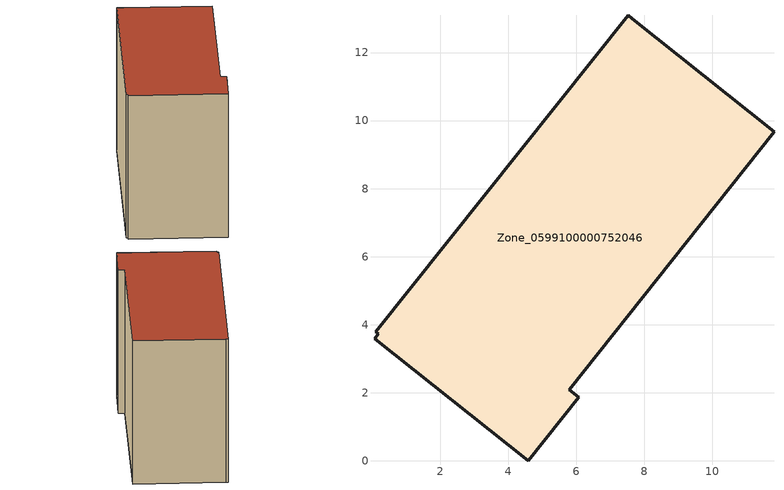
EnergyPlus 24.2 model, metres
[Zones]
Zone_0599100000752046
 floor ground (C_G): 5.79,2.08 6.07,1.86 4.59,0 0.07,3.59 0.18,3.73 0.11,3.79 7.53,13.1 7.65,13 11.81,9.67 z0.46
 wall outside (C_F): 0.07,3.59 4.59,0 6.07,1.86 5.79,2.08 11.81,9.67 7.65,13 7.53,13.1 0.11,3.79 0.18,3.73 0.07,3.59 z0.46:9.51
 roof outside (C_R): 0.18,3.73 0.07,3.59 4.59,0 6.07,1.86 5.79,2.08 11.81,9.67 7.65,13 7.53,13.1 0.11,3.79 z9.51
[BUILDING]
Pand.0599100000752046: North Axis=0; Terrain=City; Loads Convergence Tolerance Value=0.04; Temperature Convergence Tolerance Value=0.4; Solar Distribution=FullExterior; Maximum Number of Warmup Days=25; Minimum Number of Warmup Days=1
[Site:Location]
Rotterdam.The.Hague.AP_ZH_NLD Design_Conditions: Latitude=51.96; Longitude=4.45; Time Zone=1; Elevation=-4.5
[SITE:GROUNDTEMPERATURE:BUILDINGSURFACE]
18, 18, 18, 18, 18, 18, 18, 18, 18, 18, 18, 18
[MATERIAL] Thermal Absorptance=0.9; Solar Absorptance=0.7; Visible Absorptance=0.7
Name | Roughness | Thickness | Conductivity | Density | Specific Heat
G.TI.2006-2014 | MediumSmooth | 0.15 | 0.06 | 540 | 1210
F.TI.2006-2014 | Rough | 0.3 | 0.12 | 1920 | 840
R.TI.2006-2014 | MediumRough | 0.2 | 0.08 | 1500 | 1000
[CONSTRUCTION]
C_G: G.TI.2006-2014
C_F: F.TI.2006-2014
C_R: R.TI.2006-2014
[ZONE]
Zone_0599100000752046: Type=1; Multiplier=1; Ceiling Height=Autocalculate; Volume=Autocalculate; Floor Area=autocalculate; Part of Total Floor Area=Yes
[ZONEINFILTRATION:DESIGNFLOWRATE]
Infil_Zone_0599100000752046: Zone or ZoneList or Space or SpaceList=Zone_0599100000752046; Schedule=AlwaysOn; Design Flow Rate Calculation Method=Flow/Area; Flow Rate per Floor Area=0.0015; Constant Term Coefficient=1; Temperature Term Coefficient=0; Velocity Term Coefficient=0; Velocity Squared Term Coefficient=0
[HVACTEMPLATE:ZONE:IDEALLOADSAIRSYSTEM]
Zone_0599100000752046: Maximum Heating Supply Air Temperature=50; Minimum Cooling Supply Air Temperature=13; Maximum Heating Supply Air Humidity Ratio=0.0156; Minimum Cooling Supply Air Humidity Ratio=0.0077; Heating Limit=NoLimit; Cooling Limit=NoLimit; Dehumidification Control Type=ConstantSensibleHeatRatio; Cooling Sensible Heat Ratio=0.7; Dehumidification Setpoint=60; Humidification Control Type=None; Humidification Setpoint=30; Outdoor Air Method=None; Outdoor Air Flow Rate per Person=0.00944; Outdoor Air Flow Rate per Zone Floor Area=0; Outdoor Air Flow Rate per Zone=0; Demand Controlled Ventilation Type=None; Outdoor Air Economizer Type=NoEconomizer; Heat Recovery Type=None; Sensible Heat Recovery Effectiveness=0.7; Latent Heat Recovery Effectiveness=0.65
[ZONECONTROL:THERMOSTAT]
ThermostatControl_Zone_0599100000752046: Zone or ZoneList=Zone_0599100000752046; Control Type Schedule=DualSetpointControlType; Control 1=Thermostat_Zone_0599100000752046; Temperature Difference Between Cutout And Setpoint=0
[THERMOSTATSETPOINT:DUALSETPOINT]
Thermostat_Zone_0599100000752046: Heating Setpoint Temperature Schedule=HeatingSetpoint_Zone_0599100000752046; Cooling Setpoint Temperature Schedule=CoolingSetpoint_Zone_0599100000752046
[SCHEDULE:COMPACT]
HeatingSetpoint_Zone_0599100000752046: Through: 12/31, For: AllDays, Until: 24:00, 21
CoolingSetpoint_Zone_0599100000752046: Through: 12/31, For: AllDays, Until: 24:00, 24
DualSetpointControlType: Through: 12/31, For: AllDays, Until: 24:00, 4
AlwaysOn: Through: 12/31, For: AllDays, Until: 24:00, 1
